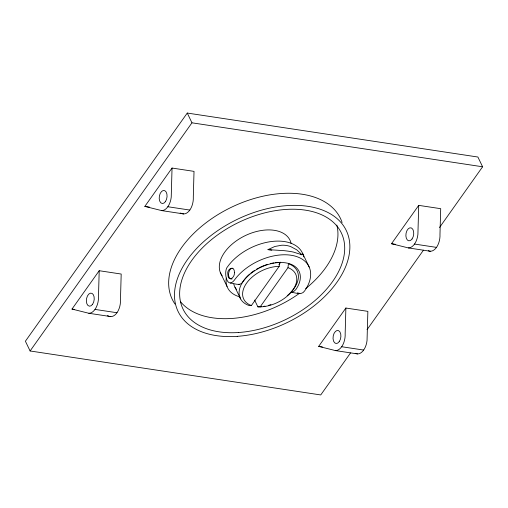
<?xml version="1.0" encoding="UTF-8"?>
<svg xmlns="http://www.w3.org/2000/svg" width="508" height="508" viewBox="0 0 508 508"><rect width="100%" height="100%" fill="white"/><g stroke="black" fill="none" stroke-linecap="round" stroke-linejoin="round"><path stroke-width="0.76" d="M172.041 168.046L171.228 197.161A13.722 8.045 -81.4 0 1 161.69 210.604L144.837 206.4L172.041 168.046L194.024 171.374L193.307 196.952A13.722 8.045 -81.4 0 1 182.289 213.69M99.206 270.713L98.387 299.828A13.722 8.045 -81.4 0 1 88.849 313.277L71.996 309.067L99.206 270.713L121.19 274.041L120.472 299.625A13.722 8.045 -81.4 0 1 109.449 316.363M345.878 308.032L345.161 333.616A13.722 8.045 -81.4 0 1 333.477 350.082L318.668 346.386L345.878 308.032L367.862 311.36L367.043 340.474A13.722 8.045 -81.4 0 1 357.505 353.917L335.521 350.596M418.713 205.365L417.9 234.48A13.722 8.045 -81.4 0 1 408.362 247.923L391.503 243.719L418.713 205.365L440.703 208.686L439.979 234.271A13.722 8.045 -81.4 0 1 428.301 250.736M249.72 274.053A31.566 19.393 -25.7 0 0 249.072 305.511L251.384 305.53L279.19 266.332L279.629 262.446A31.566 19.393 -25.7 0 0 275.393 262.7M254.622 300.095L257.867 306.838L260.179 306.857A28.823 17.704 -25.7 0 0 292.773 290.087A28.823 17.704 -25.7 0 0 287.985 267.659L288.417 263.779A31.566 19.393 -25.7 0 1 287.204 295.713M439.496 227.54L482.6 166.783L477.901 157.029L187.261 113.055L25.4 341.217L30.099 350.971L320.739 394.945L350.545 352.933M30.099 350.971L191.96 122.815L187.261 113.055M278.924 264.712L280.746 262.147M260.179 306.857L287.985 267.659M367.049 329.667L423.45 250.165M271.837 250.209L267.97 249.619L274.847 246.475L281.775 245.224A35.236 28.48 -74.9 0 1 290.639 246.564L296.704 249.784L302.025 254.775L300.482 254.54M230.346 283.096C234.48 283.28 240.455 286.645 243.021 281.654A32.937 20.237 -25.7 0 1 285.585 262.833A32.937 20.237 -25.7 0 1 295.783 289.636L293.554 291.643L290.913 292.259C295.281 292.494 301.485 295.751 304.578 290.97A43.923 26.981 -25.7 0 0 290.982 255.226A43.923 26.981 -25.7 0 0 234.226 280.327C226.581 289.706 223.291 270.916 227.648 266.662A43.923 26.981 -25.7 0 1 271.38 241.535A43.923 26.981 -25.7 0 1 303.733 256.915M267.97 249.619L284.404 250.692A35.293 6.223 1.2 0 1 293.268 252.038L302.025 254.775M191.96 122.815L482.6 166.783M167.831 206.737L189.814 210.064M414.503 244.056L436.486 247.383M144.837 206.4L149.384 207.086M391.503 243.719L395.294 244.291M161.69 210.604L183.674 213.931M408.362 247.923L430.346 251.25M94.996 309.41L116.98 312.738M341.668 346.729L363.652 350.056M71.996 309.067L74.27 309.41M318.668 346.386L322.459 346.958M88.849 313.277L110.833 316.598M299.853 293.611L297.466 292.792M238.436 284.277L239.287 284.448M180.149 213.049L181.629 213.417M355.206 353.346L357.505 353.917M107.309 315.722L108.788 316.09M302.609 253.384L309.181 267.049M234.975 287.223L240.614 298.933M220.294 272.459L227.057 286.512M174.987 304.063A93.332 57.334 -25.7 0 1 230.727 207.588A93.332 57.334 -25.7 0 1 342.106 222.491M336.829 225.063A87.84 53.962 -25.7 0 1 305.657 288.639M299.625 293.237A87.84 53.962 -25.7 0 1 180.435 301.606M222.136 275.857A38.43 23.609 -25.7 0 1 245.847 235.337A38.43 23.609 -25.7 0 1 291.179 243.637M240.176 296.97A38.43 23.609 -25.7 0 1 226.295 278.016M232.131 278.911A5.493 3.219 -81.4 0 1 228.594 273.844A5.493 3.219 -81.4 0 1 232.931 268.262M236.563 289.452A31.566 19.393 -25.7 0 1 233.775 284.055M270.916 304.629A31.566 19.393 -25.7 0 1 268.7 305.295M265.011 306.146A31.566 19.393 -25.7 0 1 263.55 306.394M261.385 306.661A31.566 19.393 -25.7 0 1 257.867 306.838M250.876 273.094A31.566 19.393 -25.7 0 1 254.603 270.402M256.591 269.17A31.566 19.393 -25.7 0 1 258.648 268.021M259.347 267.659A31.566 19.393 -25.7 0 1 264.376 265.436M265.106 265.163A31.566 19.393 -25.7 0 1 267.316 264.427M270.269 263.614A31.566 19.393 -25.7 0 1 273.945 262.89M251.384 305.53A28.823 17.704 -25.7 0 1 246.602 283.102A28.823 17.704 -25.7 0 1 279.19 266.332M234.417 272.548C234.969 277.863 228.041 282.315 227.844 274.498C226.435 268.808 234.69 264.827 234.417 272.548M412.064 238.982A6.585 3.861 -81.4 0 0 411.486 228.003A6.585 3.861 -81.4 0 0 405.879 235.909A6.585 3.861 -81.4 0 0 412.064 238.982M339.223 341.655A6.585 3.861 -81.4 0 0 338.645 330.676A6.585 3.861 -81.4 0 0 333.038 338.582A6.585 3.861 -81.4 0 0 339.223 341.655M92.551 304.336A6.585 3.861 -81.4 0 0 91.973 293.357A6.585 3.861 -81.4 0 0 86.366 301.263A6.585 3.861 -81.4 0 0 92.551 304.336M165.392 201.663A6.585 3.861 -81.4 0 0 164.814 190.684A6.585 3.861 -81.4 0 0 159.207 198.59A6.585 3.861 -81.4 0 0 165.392 201.663M237.223 336.347A93.332 57.334 -25.7 0 0 347.459 233.267A93.332 57.334 -25.7 0 0 201.841 243.326A93.332 57.334 -25.7 0 0 237.223 336.347M238.69 332.505A87.84 53.962 -25.7 0 0 342.436 235.483A87.84 53.962 -25.7 0 0 205.391 244.951A87.84 53.962 -25.7 0 0 238.69 332.505"/></g></svg>
